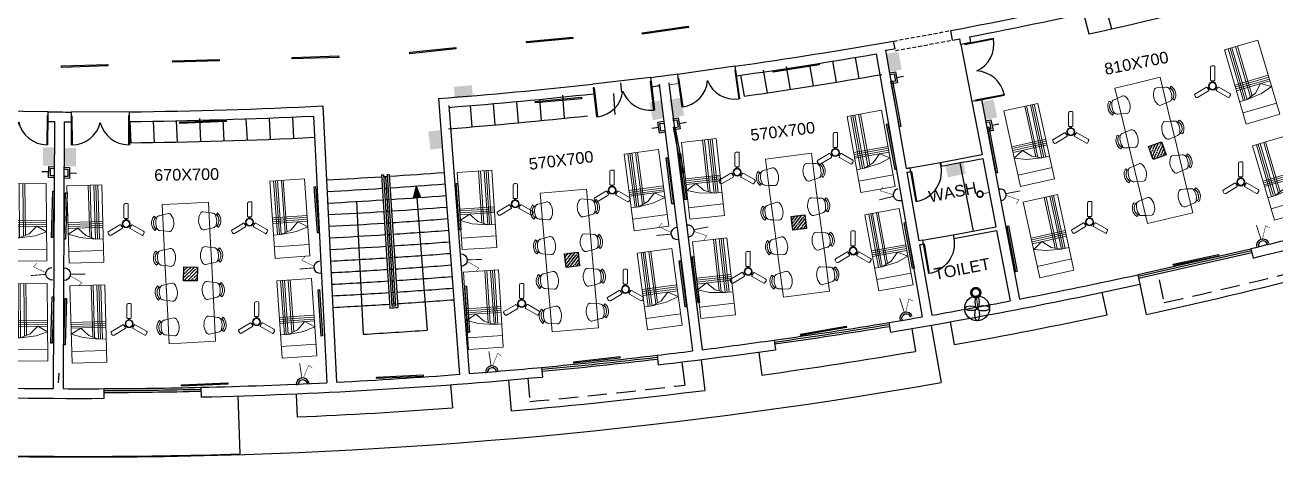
# Model space of a CAD drawing. Header units: inches. Extents: x -221585 to 401252, y -284294 to 332380.
# Drawn here: x 135218 to 138449, y 52642 to 53758 of the extents above; entities that cross this region are included whole.
import ezdxf
from ezdxf.enums import TextEntityAlignment as Align

# ---------------------------------------------------------------- set-up
doc = ezdxf.new("R2010")
doc.units = ezdxf.units.IN
doc.header["$MEASUREMENT"] = 0
doc.linetypes.add('HIDDEN', pattern=[0.375, 0.25, -0.125])
doc.linetypes.add('HIDDEN2', pattern=[0.1875, 0.125, -0.0625])
for name, color, linetype in [('A-TEXT', 3, 'Continuous'), ('A_dimension_100', 233, 'Continuous'), ('E-LIGHT', 7, 'Continuous'), ('Power', 7, 'Continuous'), ('UPS', 7, 'Continuous'), ('WALL', 4, 'Continuous')]:
    doc.layers.add(name, color=color, linetype=linetype)
for name, color, linetype, lineweight in [('ceilingfan', 1, 'Continuous', 15), ('FURN', 56, 'Continuous', 0), ('hatch', 252, 'Continuous', 5), ('PIE', 7, 'Continuous', 15)]:
    doc.layers.add(name, color=color, linetype=linetype, lineweight=lineweight)
doc.styles.get("Standard").update_dxf_attribs({"font": 'arial.ttf'})

# ---------------------------------------------------------------- blocks, each defined once
blk = doc.blocks.new('d2')
at = {"color": 1, "ltscale": 8}
for p, q in [((-334.226, -186.743, 9945.752), (-334.206, -186.739, 9945.752)), ((-334.082, -187.479, 9945.752), (-334.226, -186.743, 9945.752)), ((-334.062, -187.475, 9945.752), (-334.206, -186.739, 9945.752)), ((-332.772, -186.458, 9945.752), (-332.753, -186.454, 9945.752)), ((-332.628, -187.194, 9945.752), (-332.772, -186.458, 9945.752)), ((-332.609, -187.19, 9945.752), (-332.753, -186.454, 9945.752)), ((-332.753, -186.454, 9945.752), (-332.753, -186.454, 9945.732)), ((-332.753, -186.454, 9945.732), (-332.753, -186.454, 9945.732)), ((-334.063, -187.577, 9945.752), (-332.589, -187.288, 9945.752)), ((-332.628, -187.194, 9945.752), (-332.609, -187.19, 9945.752)), ((-334.082, -187.479, 9945.752), (-334.062, -187.475, 9945.752))]:
    blk.add_line(p, q, dxfattribs=at)
for centre, start, end in [((-334.062, -187.475, 9945.752), 24.1438, 101.092), ((-332.628, -187.194, 9945.752), 101.092, 178.0402)]:
    blk.add_arc(centre, 0.75, start, end, dxfattribs=at)
blk = doc.blocks.new('FREGTET')
at = {"layer": 'FURN', "color": 8}
for p, q in [((-154.994, 109.041, -2766.571), (-155.133, 108.458, -2766.571)), ((-154.118, 108.833, -2766.571), (-154.994, 109.041, -2766.571)), ((-154.732, 108.979, -2766.571), (-154.793, 108.838, -2766.571)), ((-154.698, 109.057, -2766.571), (-154.732, 108.979, -2766.571)), ((-154.698, 109.057, -2766.571), (-154.732, 108.979, -2766.571)), ((-154.66, 109.191, -2766.571), (-154.635, 109.149, -2766.571)), ((-154.66, 109.191, -2766.571), (-154.635, 109.149, -2766.571)), ((-154.617, 109.122, -2766.571), (-154.635, 109.149, -2766.571)), ((-154.617, 109.122, -2766.571), (-154.635, 109.149, -2766.571)), ((-154.369, 109.063, -2766.571), (-154.341, 109.079, -2766.571)), ((-154.369, 109.063, -2766.571), (-154.341, 109.079, -2766.571)), ((-154.3, 109.105, -2766.571), (-154.341, 109.079, -2766.571)), ((-154.3, 109.105, -2766.571), (-154.341, 109.079, -2766.571)), ((-154.331, 108.884, -2766.571), (-154.327, 108.968, -2766.571)), ((-154.331, 108.884, -2766.571), (-154.327, 108.968, -2766.571)), ((-153.784, 108.982, -2766.571), (-153.76, 108.941, -2766.571)), ((-153.784, 108.982, -2766.571), (-153.76, 108.941, -2766.571)), ((-153.742, 108.914, -2766.571), (-153.76, 108.941, -2766.571)), ((-153.742, 108.914, -2766.571), (-153.76, 108.941, -2766.571)), ((-153.425, 108.897, -2766.571), (-153.465, 108.871, -2766.571)), ((-153.425, 108.897, -2766.571), (-153.465, 108.871, -2766.571)), ((-154.34, 108.731, -2766.571), (-154.331, 108.884, -2766.571)), ((-153.243, 108.625, -2766.571), (-154.118, 108.833, -2766.571)), ((-153.856, 108.771, -2766.571), (-153.917, 108.63, -2766.571)), ((-153.822, 108.848, -2766.571), (-153.856, 108.771, -2766.571)), ((-153.822, 108.848, -2766.571), (-153.856, 108.771, -2766.571)), ((-153.493, 108.854, -2766.571), (-153.465, 108.871, -2766.571)), ((-153.493, 108.854, -2766.571), (-153.465, 108.871, -2766.571)), ((-153.464, 108.523, -2766.571), (-153.456, 108.676, -2766.571)), ((-153.456, 108.676, -2766.571), (-153.451, 108.76, -2766.571)), ((-153.456, 108.676, -2766.571), (-153.451, 108.76, -2766.571)), ((-152.367, 108.417, -2766.571), (-153.243, 108.625, -2766.571)), ((-152.946, 108.64, -2766.571), (-152.98, 108.563, -2766.571)), ((-152.946, 108.64, -2766.571), (-152.98, 108.563, -2766.571)), ((-152.908, 108.774, -2766.571), (-152.884, 108.732, -2766.571)), ((-152.908, 108.774, -2766.571), (-152.884, 108.732, -2766.571)), ((-152.866, 108.705, -2766.571), (-152.884, 108.732, -2766.571)), ((-152.866, 108.705, -2766.571), (-152.884, 108.732, -2766.571)), ((-152.618, 108.646, -2766.571), (-152.59, 108.663, -2766.571)), ((-152.618, 108.646, -2766.571), (-152.59, 108.663, -2766.571)), ((-152.549, 108.689, -2766.571), (-152.59, 108.663, -2766.571)), ((-152.549, 108.689, -2766.571), (-152.59, 108.663, -2766.571)), ((-155.271, 107.874, -2766.571), (-155.133, 108.458, -2766.571)), ((-152.98, 108.563, -2766.571), (-153.042, 108.422, -2766.571)), ((-152.589, 108.314, -2766.571), (-152.58, 108.468, -2766.571)), ((-152.58, 108.468, -2766.571), (-152.576, 108.552, -2766.571)), ((-152.58, 108.468, -2766.571), (-152.576, 108.552, -2766.571)), ((-151.491, 108.209, -2766.571), (-152.367, 108.417, -2766.571)), ((-152.105, 108.355, -2766.571), (-152.166, 108.214, -2766.571)), ((-152.071, 108.432, -2766.571), (-152.105, 108.355, -2766.571)), ((-152.071, 108.432, -2766.571), (-152.105, 108.354, -2766.571)), ((-152.033, 108.566, -2766.571), (-152.008, 108.524, -2766.571)), ((-152.033, 108.566, -2766.571), (-152.008, 108.524, -2766.571)), ((-151.991, 108.497, -2766.571), (-152.008, 108.524, -2766.571)), ((-151.991, 108.497, -2766.571), (-152.008, 108.524, -2766.571)), ((-151.742, 108.438, -2766.571), (-151.714, 108.454, -2766.571)), ((-151.742, 108.438, -2766.571), (-151.714, 108.454, -2766.571)), ((-151.674, 108.481, -2766.571), (-151.714, 108.454, -2766.571)), ((-151.674, 108.481, -2766.571), (-151.714, 108.454, -2766.571)), ((-151.713, 108.106, -2766.571), (-151.705, 108.259, -2766.571)), ((-151.705, 108.259, -2766.571), (-151.7, 108.344, -2766.571)), ((-151.705, 108.259, -2766.571), (-151.7, 108.344, -2766.571)), ((-155.009, 107.811, -2766.571), (-155.001, 107.965, -2766.571)), ((-151.63, 107.625, -2766.571), (-151.491, 108.209, -2766.571)), ((-154.396, 107.666, -2766.571), (-155.271, 107.874, -2766.571)), ((-155.04, 107.59, -2766.571), (-154.999, 107.617, -2766.571)), ((-155.04, 107.59, -2766.571), (-154.999, 107.617, -2766.571)), ((-155.014, 107.727, -2766.571), (-155.009, 107.812, -2766.571)), ((-155.014, 107.727, -2766.571), (-155.009, 107.811, -2766.571)), ((-154.971, 107.633, -2766.571), (-154.999, 107.617, -2766.571)), ((-154.971, 107.633, -2766.571), (-154.999, 107.617, -2766.571)), ((-154.609, 107.716, -2766.571), (-154.643, 107.639, -2766.571)), ((-154.609, 107.716, -2766.571), (-154.643, 107.639, -2766.571)), ((-154.547, 107.857, -2766.571), (-154.609, 107.716, -2766.571)), ((-153.52, 107.458, -2766.571), (-154.396, 107.666, -2766.571)), ((-154.138, 107.519, -2766.571), (-154.133, 107.603, -2766.571)), ((-154.138, 107.519, -2766.571), (-154.133, 107.603, -2766.571)), ((-154.133, 107.603, -2766.571), (-154.125, 107.756, -2766.571)), ((-153.672, 107.649, -2766.571), (-153.733, 107.508, -2766.571)), ((-151.63, 107.625, -2766.571), (-151.769, 107.041, -2766.571)), ((-154.723, 107.574, -2766.571), (-154.705, 107.547, -2766.571)), ((-154.723, 107.574, -2766.571), (-154.705, 107.547, -2766.571)), ((-154.681, 107.505, -2766.571), (-154.705, 107.547, -2766.571)), ((-154.681, 107.505, -2766.571), (-154.705, 107.547, -2766.571)), ((-154.164, 107.382, -2766.571), (-154.124, 107.408, -2766.571)), ((-154.164, 107.382, -2766.571), (-154.124, 107.408, -2766.571)), ((-154.096, 107.425, -2766.571), (-154.124, 107.408, -2766.571)), ((-154.096, 107.425, -2766.571), (-154.124, 107.408, -2766.571)), ((-153.847, 107.366, -2766.571), (-153.83, 107.338, -2766.571)), ((-153.847, 107.366, -2766.571), (-153.83, 107.338, -2766.571)), ((-153.805, 107.297, -2766.571), (-153.83, 107.338, -2766.571)), ((-153.805, 107.297, -2766.571), (-153.83, 107.338, -2766.571)), ((-153.733, 107.508, -2766.571), (-153.767, 107.431, -2766.571)), ((-153.733, 107.508, -2766.571), (-153.767, 107.431, -2766.571)), ((-152.645, 107.249, -2766.571), (-153.52, 107.458, -2766.571)), ((-153.262, 107.311, -2766.571), (-153.258, 107.395, -2766.571)), ((-153.262, 107.311, -2766.571), (-153.258, 107.395, -2766.571)), ((-153.258, 107.395, -2766.571), (-153.249, 107.548, -2766.571)), ((-152.858, 107.3, -2766.571), (-152.892, 107.223, -2766.571)), ((-152.858, 107.3, -2766.571), (-152.892, 107.223, -2766.571)), ((-152.796, 107.441, -2766.571), (-152.858, 107.3, -2766.571)), ((-152.382, 107.187, -2766.571), (-152.374, 107.34, -2766.571)), ((-153.289, 107.174, -2766.571), (-153.248, 107.2, -2766.571)), ((-153.289, 107.174, -2766.571), (-153.248, 107.2, -2766.571)), ((-153.22, 107.216, -2766.571), (-153.248, 107.2, -2766.571)), ((-153.22, 107.216, -2766.571), (-153.248, 107.2, -2766.571)), ((-152.972, 107.157, -2766.571), (-152.954, 107.13, -2766.571)), ((-152.972, 107.157, -2766.571), (-152.954, 107.13, -2766.571)), ((-152.93, 107.089, -2766.571), (-152.954, 107.13, -2766.571)), ((-152.93, 107.089, -2766.571), (-152.954, 107.13, -2766.571)), ((-151.769, 107.041, -2766.571), (-152.645, 107.249, -2766.571)), ((-152.413, 106.966, -2766.571), (-152.373, 106.992, -2766.571)), ((-152.413, 106.966, -2766.571), (-152.373, 106.992, -2766.571)), ((-152.387, 107.103, -2766.571), (-152.382, 107.187, -2766.571)), ((-152.387, 107.103, -2766.571), (-152.382, 107.187, -2766.571)), ((-152.345, 107.008, -2766.571), (-152.373, 106.992, -2766.571)), ((-152.345, 107.008, -2766.571), (-152.373, 106.992, -2766.571)), ((-151.982, 107.092, -2766.571), (-152.016, 107.014, -2766.571)), ((-151.982, 107.092, -2766.571), (-152.016, 107.014, -2766.571)), ((-151.921, 107.233, -2766.571), (-151.982, 107.092, -2766.571)), ((-152.096, 106.949, -2766.571), (-152.078, 106.922, -2766.571)), ((-152.096, 106.949, -2766.571), (-152.078, 106.922, -2766.571)), ((-152.054, 106.88, -2766.571), (-152.078, 106.922, -2766.571)), ((-152.054, 106.88, -2766.571), (-152.078, 106.922, -2766.571))]:
    blk.add_line(p, q, dxfattribs=at)
for centre, radius, start, end in [((-154.525, 108.959, -2766.571), 0.268, 33.0269, 120.2325), ((-154.525, 108.959, -2766.571), 0.268, 33.0269, 120.2325), ((-154.615, 109.037, -2766.571), 0.0847, 91.5148, 166.6297), ((-154.615, 109.037, -2766.571), 0.0847, 91.5148, 166.6297), ((-154.525, 108.959, -2766.571), 0.219, 33.0269, 120.2325), ((-154.525, 108.959, -2766.571), 0.219, 46.2775, 120.2325), ((-154.576, 108.746, -2766.571), 0.378, 56.8909, 96.3685), ((-154.576, 108.746, -2766.571), 0.378, 56.8909, 96.3685), ((-154.409, 108.988, -2766.571), 0.0847, 346.6297, 61.7447), ((-154.409, 108.988, -2766.571), 0.0847, 346.6297, 61.7447), ((-153.74, 108.829, -2766.571), 0.0847, 91.5148, 166.6297), ((-153.74, 108.829, -2766.571), 0.0847, 91.5148, 166.6297), ((-153.649, 108.751, -2766.571), 0.268, 33.0269, 120.2325), ((-153.649, 108.751, -2766.571), 0.268, 33.0269, 120.2325), ((-153.649, 108.751, -2766.571), 0.219, 33.0269, 120.2325), ((-153.649, 108.751, -2766.571), 0.219, 46.2775, 120.2325), ((-153.7, 108.538, -2766.571), 0.378, 56.8909, 96.3685), ((-153.7, 108.538, -2766.571), 0.378, 56.8909, 96.3685), ((-154.711, 108.819, -2766.571), 0.0847, 166.6297, 224.3988), ((-154.711, 108.819, -2766.571), 0.0847, 166.6297, 224.3988), ((-154.512, 109.013, -2766.571), 0.363, 224.3988, 288.8607), ((-154.512, 109.013, -2766.571), 0.363, 224.3988, 288.8607), ((-154.422, 108.75, -2766.571), 0.0847, 288.8607, 346.6297), ((-154.422, 108.75, -2766.571), 0.0847, 288.8607, 346.6297), ((-153.835, 108.611, -2766.571), 0.0847, 166.6297, 224.3988), ((-153.835, 108.611, -2766.571), 0.0847, 166.6297, 224.3988), ((-153.534, 108.78, -2766.571), 0.0847, 346.6297, 61.7447), ((-153.534, 108.78, -2766.571), 0.0847, 346.6297, 61.7447), ((-152.864, 108.621, -2766.571), 0.0847, 91.5148, 166.6297), ((-152.864, 108.621, -2766.571), 0.0847, 91.5148, 166.6297), ((-152.774, 108.543, -2766.571), 0.268, 33.0269, 120.2325), ((-152.774, 108.543, -2766.571), 0.268, 33.0269, 120.2325), ((-152.774, 108.543, -2766.571), 0.219, 33.0269, 120.2325), ((-152.774, 108.543, -2766.571), 0.219, 46.2775, 120.2325), ((-152.824, 108.33, -2766.571), 0.378, 56.8909, 96.3685), ((-152.824, 108.33, -2766.571), 0.378, 56.8909, 96.3685), ((-152.658, 108.572, -2766.571), 0.0847, 346.6297, 61.7447), ((-152.658, 108.572, -2766.571), 0.0847, 346.6297, 61.7447), ((-151.898, 108.335, -2766.571), 0.268, 33.0269, 120.2325), ((-151.898, 108.335, -2766.571), 0.268, 33.0269, 120.2325), ((-153.636, 108.805, -2766.571), 0.363, 224.3988, 288.8607), ((-153.636, 108.805, -2766.571), 0.363, 224.3988, 288.8607), ((-153.547, 108.542, -2766.571), 0.0847, 288.8607, 346.6297), ((-153.547, 108.542, -2766.571), 0.0847, 288.8607, 346.6297), ((-152.959, 108.403, -2766.571), 0.0847, 166.6297, 224.3988), ((-152.959, 108.403, -2766.571), 0.0847, 166.6297, 224.3988), ((-152.761, 108.597, -2766.571), 0.363, 224.3988, 288.8607), ((-152.761, 108.597, -2766.571), 0.363, 224.3988, 288.8607), ((-152.671, 108.334, -2766.571), 0.0847, 288.8607, 346.6297), ((-152.671, 108.334, -2766.571), 0.0847, 288.8607, 346.6297), ((-151.988, 108.413, -2766.571), 0.0847, 91.5148, 166.6297), ((-151.988, 108.413, -2766.571), 0.0847, 91.5148, 166.6297), ((-151.898, 108.335, -2766.571), 0.219, 33.0269, 120.2325), ((-151.898, 108.335, -2766.571), 0.219, 46.2775, 120.2325), ((-151.949, 108.122, -2766.571), 0.378, 56.8909, 96.3685), ((-151.949, 108.122, -2766.571), 0.378, 56.8909, 96.3685), ((-151.782, 108.364, -2766.571), 0.0847, 346.6297, 61.7447), ((-151.782, 108.364, -2766.571), 0.0847, 346.6297, 61.7447), ((-154.918, 107.945, -2766.571), 0.0847, 108.8607, 166.6297), ((-154.918, 107.945, -2766.571), 0.0847, 108.8607, 166.6297), ((-154.828, 107.682, -2766.571), 0.363, 44.3988, 108.8607), ((-154.828, 107.682, -2766.571), 0.363, 44.3988, 108.8607), ((-154.63, 107.876, -2766.571), 0.0847, 346.6297, 44.3988), ((-154.63, 107.876, -2766.571), 0.0847, 346.6297, 44.3988), ((-152.084, 108.194, -2766.571), 0.0847, 166.6297, 224.3988), ((-152.084, 108.194, -2766.571), 0.0847, 166.6297, 224.3988), ((-151.885, 108.389, -2766.571), 0.363, 224.3988, 288.8607), ((-151.885, 108.389, -2766.571), 0.363, 224.3988, 288.8607), ((-151.795, 108.126, -2766.571), 0.0847, 288.8607, 346.6297), ((-151.795, 108.126, -2766.571), 0.0847, 288.8607, 346.6297), ((-154.931, 107.707, -2766.571), 0.0847, 166.6297, 241.7447), ((-154.931, 107.707, -2766.571), 0.0847, 166.6297, 241.7447), ((-154.816, 107.736, -2766.571), 0.219, 213.0269, 300.2325), ((-154.816, 107.736, -2766.571), 0.219, 213.0269, 286.9819), ((-154.765, 107.949, -2766.571), 0.378, 236.8909, 276.3685), ((-154.765, 107.949, -2766.571), 0.378, 236.8909, 276.3685), ((-154.725, 107.658, -2766.571), 0.0847, 271.5148, 346.6297), ((-154.725, 107.658, -2766.571), 0.0847, 271.5148, 346.6297), ((-154.043, 107.737, -2766.571), 0.0847, 108.8607, 166.6297), ((-154.043, 107.737, -2766.571), 0.0847, 108.8607, 166.6297), ((-153.953, 107.474, -2766.571), 0.363, 44.3988, 108.8607), ((-153.953, 107.474, -2766.571), 0.363, 44.3988, 108.8607), ((-153.754, 107.668, -2766.571), 0.0847, 346.6297, 44.3988), ((-153.754, 107.668, -2766.571), 0.0847, 346.6297, 44.3988), ((-153.167, 107.529, -2766.571), 0.0847, 108.8607, 166.6297), ((-153.167, 107.529, -2766.571), 0.0847, 108.8607, 166.6297), ((-153.077, 107.266, -2766.571), 0.363, 44.3988, 108.8607), ((-153.077, 107.266, -2766.571), 0.363, 44.3988, 108.8607), ((-154.816, 107.736, -2766.571), 0.268, 213.0269, 300.2325), ((-154.816, 107.736, -2766.571), 0.268, 213.0269, 300.2325), ((-153.94, 107.528, -2766.571), 0.268, 213.0269, 300.2325), ((-153.94, 107.528, -2766.571), 0.268, 213.0269, 300.2325), ((-154.056, 107.499, -2766.571), 0.0847, 166.6297, 241.7447), ((-154.056, 107.499, -2766.571), 0.0847, 166.6297, 241.7447), ((-153.94, 107.528, -2766.571), 0.219, 213.0269, 300.2325), ((-153.94, 107.528, -2766.571), 0.219, 213.0269, 286.9819), ((-153.889, 107.741, -2766.571), 0.378, 236.8909, 276.3685), ((-153.889, 107.741, -2766.571), 0.378, 236.8909, 276.3685), ((-153.85, 107.45, -2766.571), 0.0847, 271.5148, 346.6297), ((-153.85, 107.45, -2766.571), 0.0847, 271.5148, 346.6297), ((-153.18, 107.291, -2766.571), 0.0847, 166.6297, 241.7447), ((-153.18, 107.291, -2766.571), 0.0847, 166.6297, 241.7447), ((-152.879, 107.46, -2766.571), 0.0847, 346.6297, 44.3988), ((-152.879, 107.46, -2766.571), 0.0847, 346.6297, 44.3988), ((-152.291, 107.321, -2766.571), 0.0847, 108.8607, 166.6297), ((-152.291, 107.321, -2766.571), 0.0847, 108.8607, 166.6297), ((-152.202, 107.058, -2766.571), 0.363, 44.3988, 108.8607), ((-152.202, 107.058, -2766.571), 0.363, 44.3988, 108.8607), ((-152.003, 107.252, -2766.571), 0.0847, 346.6297, 44.3988), ((-152.003, 107.252, -2766.571), 0.0847, 346.6297, 44.3988), ((-153.064, 107.32, -2766.571), 0.268, 213.0269, 300.2325), ((-153.064, 107.32, -2766.571), 0.268, 213.0269, 300.2325), ((-153.064, 107.32, -2766.571), 0.219, 213.0269, 300.2325), ((-153.064, 107.32, -2766.571), 0.219, 213.0269, 286.9819), ((-153.014, 107.533, -2766.571), 0.378, 236.8909, 276.3685), ((-153.014, 107.533, -2766.571), 0.378, 236.8909, 276.3685), ((-152.974, 107.242, -2766.571), 0.0847, 271.5148, 346.6297), ((-152.974, 107.242, -2766.571), 0.0847, 271.5148, 346.6297), ((-152.189, 107.112, -2766.571), 0.268, 213.0269, 300.2325), ((-152.189, 107.112, -2766.571), 0.268, 213.0269, 300.2325), ((-152.304, 107.083, -2766.571), 0.0847, 166.6297, 241.7447), ((-152.304, 107.083, -2766.571), 0.0847, 166.6297, 241.7447), ((-152.189, 107.112, -2766.571), 0.219, 213.0269, 300.2325), ((-152.189, 107.112, -2766.571), 0.219, 213.0269, 286.9819), ((-152.138, 107.325, -2766.571), 0.378, 236.8909, 276.3685), ((-152.138, 107.325, -2766.571), 0.378, 236.8909, 276.3685), ((-152.098, 107.034, -2766.571), 0.0847, 271.5148, 346.6297), ((-152.098, 107.034, -2766.571), 0.0847, 271.5148, 346.6297)]:
    blk.add_arc(centre, radius, start, end, dxfattribs=at)
blk = doc.blocks.new('A$C25933C84')
at = {"color": 8, "linetype": 'Continuous'}
for p, q in [((0, 0.9), (2, 0.9)), ((0, 0), (0, 0.9)), ((0.3, 0.9), (0.3, 0)), ((0.6, 0.7), (0.6, 0.9)), ((0.65, 0.3), (0.6, 0.7)), ((0.7, 0.45), (0.6, 0.7)), ((2, 0.9), (2, 0)), ((0.9, 0.25), (0.7, 0.45)), ((0.75, 0), (0.65, 0.3)), ((0.75, 0), (0.9, 0.25)), ((2, 0), (0, 0))]:
    blk.add_line(p, q, dxfattribs=at)
at = {"color": 8}
for p, q in [((0.6, 0.8), (2, 0.8)), ((0.6, 0.75), (2, 0.75)), ((0.6, 0.7), (2, 0.7)), ((0.9, 0), (0.9, 0.9)), ((0.95, 0), (0.95, 0.9)), ((1, 0), (1, 0.9)), ((1.05, 0), (1.05, 0.9)), ((0.64, 0.6), (2, 0.6)), ((0.66, 0.55), (2, 0.55))]:
    blk.add_line(p, q, dxfattribs=at)
blk = doc.blocks.new('xfggsdr')
at = {"color": 8, "extrusion": (3.15e-14, 5.7e-15, -1), "xscale": 99.99999999999996, "yscale": 99.99999999999996, "zscale": -100, "rotation": 275.7220156941657}
blk.add_blockref('FREGTET', (-154932.6, -31689.1, -276657.1), dxfattribs=at)
at = {"layer": 'FURN', "color": 8, "extrusion": (-1.83e-14, -1.1e-15, -1), "xscale": -99.99999999999996, "yscale": 99.99999999999996, "zscale": -99.99999999999996, "rotation": 261.1379053757277}
for p in [(-146010.8, -15268.6, 0), (-146050.6, -15524, 0)]:
    blk.add_blockref('A$C25933C84', p, dxfattribs=at)
at = {"layer": 'FURN', "color": 8, "extrusion": (1.79e-14, 3.8e-15, -1), "xscale": 99.99999999999994, "yscale": 99.99999999999994, "zscale": -100, "rotation": 83.41111061605987}
for p in [(-145396, -15364.4, 0), (-145425.7, -15621.1, 0)]:
    blk.add_blockref('A$C25933C84', p, dxfattribs=at)
blk = doc.blocks.new('FEGREGRE')
at = {"color": 20, "ltscale": 10}
for p, q in [((356717.1, 113921.6, 0.4), (356700.3, 113999.7, 0.4)), ((356615.1, 113920.1, 0.4), (356602.6, 113978.8, 0.4)), ((356209.8, 113902.5, 0.4), (356220.3, 113843.4, 0.4)), ((356110.4, 113885.1, 0.4), (356120.5, 113826, 0.4)), ((355566.4, 113803.8, 0.4), (355576.3, 113725.3, 0.4)), ((355715.3, 113822.9, 0.4), (355723.3, 113764.9, 0.4)), ((354919.5, 113739.9, 0.4), (354923.9, 113680.1, 0.4)), ((355069, 113751.9, 0.4), (355075.9, 113672.2, 0.4)), ((354370.2, 113710.8, 0.8), (354374.9, 113560.9, 0.8)), ((354520.2, 113714.9, 0.4), (354522.7, 113656.5, 0.4))]:
    blk.add_line(p, q, dxfattribs=at)
for centre, radius, start, end in [((353970.4, 126473.1, 0.4), 12848.5, 282.34342, 284.575), ((353970.4, 126473.1, 0.4), 12828.5, 280.10083, 281.89721), ((353970.3, 126473.1, 0.4), 12828.5, 277.85338, 279.64858), ((353970.3, 126473.1, 0.4), 12848.5, 274.9361, 277.18032), ((353970.3, 126473.1, 0.4), 12828.5, 272.46779, 274.263), ((353970.4, 126424.6, 0.8), 12870, 268.1974, 271.80135)]:
    blk.add_arc(centre, radius, start, end, dxfattribs=at)
blk = doc.blocks.new('TRTH')
at = {"color": 1, "ltscale": 8}
for p, q in [((-589.839, -68.759), (-589.839, -67.98)), ((-589.819, -68.759), (-589.819, -67.979)), ((-589.839, -68.759), (-589.819, -68.759)), ((-589.839, -68.859), (-589.039, -68.859))]:
    blk.add_line(p, q, dxfattribs=at)
blk.add_arc((-589.819, -68.759), 0.78, 0, 91.4693, dxfattribs=at)
blk = doc.blocks.new('FEFRGR')
at = {"color": 1, "ltscale": 8}
for p, q in [((138643.8, 119828, 0.4), (138722.6, 119842, 0.4)), ((138645.5, 119818.1, 0.4), (138647.5, 119818.4, 0.4)), ((138645.5, 119818.1, 0.4), (138659, 119741.3, 0.4)), ((138647.5, 119818.4, 0.4), (138660.9, 119741.6, 0.4))]:
    blk.add_line(p, q, dxfattribs=at)
blk.add_arc((138647.5, 119818.4, 0.4), 78, 278.4355, 17.5068, dxfattribs=at)
blk = doc.blocks.new('Fan')
at = {"color": 6}
for p, q in [((-5.8, 15.7), (-5.8, 48.4)), ((5.2, 50.1), (5.2, 15.7)), ((3.5, 14), (-4.1, 14)), ((-1.9, 14), (-1.9, 10.8)), ((1.5, 14), (1.5, 10.8)), ((-45.2, -19.5), (-15.9, -1.9)), ((-10.2, -11.4), (-38.2, -28.2)), ((-13.6, -2.5), (-9.7, -9)), ((-12.6, -4.2), (-9.9, -2.6)), ((-10.8, -7.1), (-8.1, -5.5)), ((10.3, -7.3), (7.6, -5.8)), ((12, -4.4), (9.3, -2.8)), ((9.4, -9.1), (13.2, -2.4)), ((39.7, -28.3), (10, -11.4)), ((15.5, -1.8), (43.8, -18))]:
    blk.add_line(p, q, dxfattribs=at)
for centre, radius in [((-0.2, 0.8), 10.2), ((-0.2, 0.9), 8.5)]:
    blk.add_circle(centre, radius, dxfattribs=at)
for centre, radius, start, end in [((-2.4, 48.4), 3.4, 92.735, 180), ((-0.2, 0.9), 51, 85.7207, 92.735), ((3.5, 50.1), 1.7, 0, 85.7207), ((-4.1, 15.7), 1.7, 180, 270), ((3.5, 15.7), 1.7, 270, 0), ((-44.4, -21), 1.7, 120.9808, 206.3239), ((-0.2, 0.9), 51, 206.3239, 213.3255), ((-40, -25.3), 3.4, 213.3255, 300.9808), ((-15, -3.4), 1.7, 30.9808, 120.9808), ((-11.1, -9.9), 1.7, 300.9808, 30.9808), ((10.8, -9.9), 1.7, 150.2708, 240.2708), ((14.6, -3.3), 1.7, 60.2708, 150.2708), ((40.6, -26.9), 1.7, 240.2708, 325.7165), ((-0.2, 0.9), 51, 325.7165, 332.7215), ((42.1, -20.9), 3.4, 332.7215, 60.2708)]:
    blk.add_arc(centre, radius, start, end, dxfattribs=at)
blk = doc.blocks.new('light')
at = {"color": 5}
for p, q in [((112625.2, 38871.2), (112742.5, 38895.9)), ((112625.9, 38867.6), (112625.2, 38871.2)), ((112743.3, 38892.3), (112625.9, 38867.6)), ((112742.5, 38895.9), (112743.3, 38892.3))]:
    blk.add_line(p, q, dxfattribs=at)
blk = doc.blocks.new('w.l')
at = {"layer": 'PIE', "color": 6}
blk.add_line((109349.8, 39723.6), (109371.7, 39720.1), dxfattribs=at)
at = {"layer": 'PIE', "color": 6, "const_width": 6.59}
blk.add_lwpolyline([(109337.4, 39737.9, 1), (109333.8, 39715, 1)], format="xyb", close=True, dxfattribs=at)
blk = doc.blocks.new('mir')
at = {"layer": 'PIE', "color": 6}
for p, q in [((364986.7, -21985.7), (364972.1, -21985.7)), ((364979.4, -22003.7), (364979.4, -21985.7))]:
    blk.add_line(p, q, dxfattribs=at)
at = {"layer": 'PIE', "color": 6, "const_width": 5.37}
blk.add_lwpolyline([(364969.5, -22015.5, 1), (364988.4, -22015.5, 1)], format="xyb", close=True, dxfattribs=at)
blk = doc.blocks.new('ups 6A')
at = {"layer": 'E-LIGHT', "color": 4}
for points, const_width in [([(5905667, -1658491), (5905670, -1658287)], 11.7), ([(5905692, -1658286), (5905785, -1658448), (5905831, -1658401)], 6.64)]:
    blk.add_lwpolyline(points, dxfattribs=dict(at, const_width=const_width))
blk.add_arc((5905672, -1658200), 87.4, 179.0102, 359.0102, dxfattribs=at)
blk = doc.blocks.new('16A')
at = {"layer": 'E-LIGHT', "color": 1}
for points, const_width in [([(5916857, -1642748), (5916861, -1642952)], 11.7), ([(5916882, -1642953), (5916975, -1642791), (5917021, -1642838)], 6.64)]:
    blk.add_lwpolyline(points, dxfattribs=dict(at, const_width=const_width))
for centre, radius, start, end in [((5916862, -1643039), 87.4, 0.9898, 180.9898), ((5916863, -1643043), 64.6, 4.2725, 175.7579)]:
    blk.add_arc(centre, radius, start, end, dxfattribs=at)

msp = doc.modelspace()

# ---------------------------------------------------------------- hatches: boundary and pattern name
at = {"ltscale": 10}
h = msp.add_hatch(dxfattribs=at)
h.set_pattern_fill('ANSI35', color=1, scale=50, angle=19.5157)
h.set_pattern_definition([(64.515664, (52696.443, -170009.38), (-11.28378684, 5.37830406), []), (64.515664, (52704.774, -170006.428), (-11.28378684, 5.37830406), [15.625, -3.125, 0, -3.125])])
h.paths.add_polyline_path([(138165.2, 53422.7), (138153.4, 53456.2), (138119.9, 53444.3), (138131.8, 53410.9)])
at = {"ltscale": 8}
h = msp.add_hatch(color=2, dxfattribs=at)
h.dxf.hatch_style = 1
h.paths.add_polyline_path([(136228.1, 53342.2), (136239.7, 53312.9, -0.000385), (136220.8, 53311.6)])
at = {"ltscale": 10}
h = msp.add_hatch(dxfattribs=at)
h.set_pattern_fill('ANSI35', color=1, scale=50, angle=6.5497)
h.set_pattern_definition([(51.549727, (3814.886, -145326.069), (-9.7893518, 7.7729397), []), (51.549727, (3823.667, -145325.06), (-9.7893518, 7.7729397), [15.625, -3.125, 0, -3.125])])
h.paths.add_polyline_path([(137236.4, 53232.5), (137232.3, 53267.8), (137197.1, 53263.8), (137201.1, 53228.5)])
h = msp.add_hatch(dxfattribs=at)
h.set_pattern_fill('ANSI35', color=1, scale=50, angle=6.5497)
h.set_pattern_definition([(51.549727, (3229.138, -145422.522), (-9.7893518, 7.7729397), []), (51.549727, (3237.919, -145421.514), (-9.7893518, 7.7729397), [15.625, -3.125, 0, -3.125])])
h.paths.add_polyline_path([(136650.6, 53136.1), (136646.6, 53171.4), (136611.3, 53167.3), (136615.4, 53132)])
h = msp.add_hatch(dxfattribs=at)
h.set_pattern_fill('ANSI35', color=1, scale=50, angle=-0.672)
h.set_pattern_definition([(44.3280176, (-21660.765, -127114.012), (-8.7345647, 8.94188905), []), (44.3280176, (-21651.927, -127114.115), (-8.7345647, 8.94188905), [15.625, -3.125, 0, -3.125])])
h.paths.add_polyline_path([(135662.9, 53097.2), (135663.4, 53132.7), (135627.9, 53133.1), (135627.4, 53097.6)])

# ---------------------------------------------------------------- linework, layer by layer
at = {"color": 253, "ltscale": 8}
for p, q in [((138009.2, 53806.5, 0.4), (138024.5, 53748.4, 0.4)), ((137951.9, 53788.6, 0.4), (137965.9, 53735.4, 0.4))]:
    msp.add_line(p, q, dxfattribs=at)
at = {"color": 5}
for p, q in [((136812.4, 53738.2, 0), (136931, 53755.2, 0)), ((136812.9, 53734.6, 0), (136812.4, 53738.2, 0)), ((136931.6, 53751.6, 0), (136812.9, 53734.6, 0)), ((136931, 53755.2, 0), (136931.6, 53751.6, 0)), ((136513, 53715.9, 0), (136632.4, 53726.9, 0)), ((136513.3, 53712.2, 0), (136513, 53715.9, 0)), ((136632.7, 53723.2, 0), (136513.3, 53712.2, 0)), ((136632.4, 53726.9, 0), (136632.7, 53723.2, 0)), ((136632.4, 53726.9, 0), (136632.7, 53723.2, 0)), ((135908.2, 53674.6, 0), (136028.1, 53678.4, 0)), ((135908.4, 53671, 0), (135908.2, 53674.6, 0)), ((136028.2, 53674.7, 0), (135908.4, 53671, 0)), ((136028.1, 53678.4, 0), (136028.2, 53674.7, 0)), ((136211.6, 53687.9, 0), (136330.9, 53700.3, 0)), ((136212, 53684.3, 0), (136211.6, 53687.9, 0)), ((136331.2, 53696.7, 0), (136212, 53684.3, 0)), ((136330.9, 53700.3, 0), (136331.2, 53696.7, 0)), ((135312, 53652.6, 0), (135431.8, 53656.3, 0)), ((135312.1, 53648.9, 0), (135312, 53652.6, 0)), ((135432, 53652.6, 0), (135312.1, 53648.9, 0)), ((135431.8, 53656.3, 0), (135432, 53652.6, 0)), ((135599.2, 53665.6, 0), (135719.1, 53669.4, 0)), ((135599.4, 53662, 0), (135599.2, 53665.6, 0)), ((135719.2, 53665.7, 0), (135599.4, 53662, 0)), ((135719.1, 53669.4, 0), (135719.2, 53665.7, 0)), ((137150.1, 53639.8, 0), (137268.5, 53659.1, 0)), ((137150.7, 53636.2, 0), (137150.1, 53639.8, 0)), ((137269.1, 53655.5, 0), (137150.7, 53636.2, 0)), ((137268.5, 53659.1, 0), (137269.1, 53655.5, 0)), ((136536, 53561, 0), (136655.4, 53571.6, 0)), ((136536.3, 53557.4, 0), (136536, 53561, 0)), ((136655.7, 53568, 0), (136536.3, 53557.4, 0)), ((136655.4, 53571.6, 0), (136655.7, 53568, 0)), ((135617.6, 53507.4, 0), (135737.4, 53512.8, 0)), ((135737.5, 53509.1, 0), (135617.8, 53503.7, 0)), ((135737.4, 53512.8, 0), (135737.5, 53509.1, 0)), ((135617.8, 53503.7, 0), (135617.6, 53507.4, 0)), ((138183.5, 53140.3, 0.4), (138300.9, 53165, 0.4)), ((138301.6, 53161.4, 0.4), (138184.3, 53136.7, 0.4)), ((138300.9, 53165, 0.4), (138301.6, 53161.4, 0.4)), ((138184.3, 53136.7, 0.4), (138183.5, 53140.3, 0.4)), ((137221.2, 52959.8, 0), (137339.3, 52980.4, 0)), ((137221.8, 52956.1, 0), (137221.2, 52959.8, 0)), ((137339.9, 52976.8, 0), (137221.8, 52956.1, 0)), ((137339.3, 52980.4, 0), (137339.9, 52976.8, 0)), ((136634.9, 52888.2, 0), (136754, 52901.4, 0)), ((136754.4, 52897.7, 0), (136635.3, 52884.5, 0)), ((136754, 52901.4, 0), (136754.4, 52897.7, 0)), ((136635.3, 52884.5, 0), (136634.9, 52888.2, 0)), ((135622, 52828.6, 0), (135741.8, 52833.9, 0)), ((135741.9, 52830.3, 0), (135622.1, 52824.9, 0)), ((135741.8, 52833.9, 0), (135741.9, 52830.3, 0)), ((136126.2, 52848.7, 0), (136246, 52854, 0)), ((136126.4, 52845, 0), (136126.2, 52848.7, 0)), ((136246.1, 52850.4, 0), (136126.4, 52845, 0)), ((136246, 52854, 0), (136246.1, 52850.4, 0)), ((135622.1, 52824.9, 0), (135622, 52828.6, 0))]:
    msp.add_line(p, q, dxfattribs=at)
at = {"color": 2, "linetype": 'HIDDEN2', "ltscale": 80}
for p, q in [((137461.6, 53717, 0), (137609.1, 53744, 0)), ((137466.1, 53692.2, 0), (137613.6, 53719.4, 0))]:
    msp.add_line(p, q, dxfattribs=at)
at = {"color": 4, "ltscale": 10}
for p, q in [((137613.7, 53719.4, 0), (137609.1, 53744, 0)), ((137465.2, 53697.1, 0), (137461.6, 53717, 0)), ((137635.5, 53708.3, 0.4), (137632.8, 53723.1, 0.4)), ((137660, 53713, 0.4), (137635.5, 53708.3, 0.4)), ((137657.2, 53727.9, 0.4), (137660, 53713, 0.4)), ((137416.8, 53683.8, 0), (137535.5, 53004.1, 0.4)), ((137440.6, 53693, 0.4), (137493.9, 53387.6, 0.4)), ((137441.4, 53688.1, 0), (137493.9, 53387.6, 0.4)), ((137051.7, 53651.8, 0), (137055.1, 53627.1, 0)), ((136755.8, 53608.9, 0), (136758.5, 53584, 0)), ((136833.5, 53623, 0), (136836, 53603.2, 0)), ((136855.9, 53605.6, 0), (136942.3, 52916, 0)), ((136880.7, 53608.7, 0), (136967.1, 52919.1, 0)), ((136903, 53631.9, 0), (136906.1, 53607.1, 0)), ((136286, 53568.5, 0), (136340.6, 52855.6, 0)), ((136312.5, 53550.5, 0), (136365.5, 52857.5, 0)), ((137688.2, 53565.5, 0.4), (137663.7, 53560.8, 0.4)), ((137663.7, 53560.8, 0.4), (137690, 53423.5, 0.4)), ((137688.2, 53565.5, 0.4), (137786.8, 53050.1, 0.4)), ((135277.1, 53533.8, 0), (135277, 53508.8, 0)), ((135294.5, 53508.7, 0), (135290.4, 52818.7, 0)), ((135319.5, 53508.6, 0), (135316.6, 52818.6, 0)), ((135337.1, 53533.5, 0), (135337, 53508.5, 0)), ((135487.1, 53534, 0), (135487.4, 53509, 0)), ((137691.9, 53413.7, 0.4), (137725.7, 53236.9, 0.4)), ((137503.7, 53389.3, 0), (137505.4, 53379.5, 0)), ((137582.4, 53403.4, 0), (137584.2, 53393.6, 0)), ((137495.6, 53377.8, 0.4), (137526.5, 53200.5, 0.4)), ((137500.7, 53348.2, 0.4), (137526.5, 53200.5, 0.4)), ((137727.5, 53227.1, 0.4), (137762.3, 53045.3, 0)), ((137536.4, 53202.5, 0.4), (137526.5, 53200.8, 0)), ((137528.3, 53190.6, 0.4), (137560.1, 53008.4, 0)), ((137536.3, 53202.5, 0), (137538.1, 53192.3, 0)), ((137615.5, 53216.3, 0.4), (137617.3, 53206.5, 0.4)), ((137530, 53180.8, 0.4), (137531.7, 53170.9, 0.4)), ((138384.3, 53180.5, 0.8), (138390.2, 53156.2, 0)), ((138092.1, 53112.9, 0), (138097.6, 53088.6, 0)), ((137449.2, 52989.5, 0), (137453.3, 52964.8, 0)), ((136850.5, 52905, 0), (136853.4, 52880.1, 0)), ((136552.2, 52873.6, 0), (136554.6, 52848.7, 0)), ((136914.6, 52887.4, 0), (136921.9, 52827.9, 0)), ((135305.4, 52858.4, 0), (135304, 52833.5, 0)), ((135422.4, 52793.6, 0), (135422.3, 52818.6, 0)), ((135672.2, 52822.1, 0), (135673.1, 52795.9, 0))]:
    msp.add_line(p, q, dxfattribs=at)
at = {"color": 8, "ltscale": 10}
for p, q in [((137362.6, 53674.6, 0.4), (137372, 53620.4, 0.4)), ((137124.6, 53642.1, 0.4), (137134.9, 53583, 0.4)), ((137183.9, 53651, 0.4), (137194.3, 53591.9, 0.4)), ((137244.1, 53655.3, 0.4), (137253.6, 53601.1, 0.4)), ((137303.4, 53664.8, 0.4), (137312.8, 53610.6, 0.4)), ((137066, 53628.6, 0.4), (137075.5, 53574.4, 0.4)), ((136606.3, 53577.2, 0), (136610.9, 53517.4, 0)), ((136737.6, 53581.7, 0), (136741.8, 53526.9, 0)), ((136367.7, 53550, 0), (136371.9, 53495.1, 0)), ((136427.5, 53555.1, 0), (136431.7, 53500.2, 0)), ((136487.2, 53560.5, 0), (136491.4, 53505.7, 0)), ((136547, 53566.2, 0), (136551.2, 53511.4, 0)), ((135488.6, 53509.1, 0), (135491.3, 53454.1, 0)), ((135548.6, 53509.8, 0), (135551.4, 53454.8, 0)), ((135608.6, 53510.9, 0), (135611.4, 53455.9, 0)), ((135668.4, 53517.2, 0), (135671.4, 53457.2, 0)), ((135728.6, 53513.8, 0), (135731.4, 53458.9, 0)), ((135788.6, 53515.8, 0), (135791.4, 53460.8, 0)), ((135848.6, 53518, 0), (135851.3, 53463.1, 0)), ((135908.5, 53520.6, 0), (135911.3, 53465.6, 0))]:
    msp.add_line(p, q, dxfattribs=at)
at = {"color": 4, "ltscale": 8}
for p, q in [((135987.2, 53549.4, 0), (136022.8, 52835.3, 0)), ((135963.5, 53523.2, 0), (135997.8, 52834, 0))]:
    msp.add_line(p, q, dxfattribs=at)
at = {"color": 252}
msp.add_line((137632.9, 53402.5, 0.4), (137666.7, 53225.6, 0.4), dxfattribs=at)
at = {"color": 2, "ltscale": 10}
for p, q in [((136138.6, 53371.3, 0), (136160.6, 53027, 0)), ((136143.6, 53371.6, 0), (136165.3, 53032.3, 0)), ((136148.9, 53366.9, 0), (136170, 53037.6, 0)), ((136153.5, 53372.2, 0), (136175.3, 53032.9, 0)), ((136158.5, 53372.5, 0), (136180.6, 53028.2, 0))]:
    msp.add_line(p, q, dxfattribs=at)
at = {"color": 2, "ltscale": 8}
for p, q in [((136228.1, 53342.2, 0), (136220.8, 53311.6, 0)), ((136228.1, 53342.2, 0), (136239.7, 53312.9, 0)), ((136074.6, 53302.3, 0), (136091.7, 52959.2, 0)), ((136230.4, 53312.3, 0), (136256.6, 52969.8, 0))]:
    msp.add_line(p, q, dxfattribs=at)
at = {"color": 1, "ltscale": 8}
for p, q in [((138384.6, 53179.4, 0), (138092.1, 53112.9, 0)), ((138385.8, 53174.5, 0), (138093.2, 53108.1, 0)), ((138385.8, 53174.5, 0), (138093.2, 53108.1, 0)), ((138386.9, 53169.6, 0), (138094.3, 53103.2, 0)), ((137152.8, 52944, 0), (137156.3, 52919.3, 0))]:
    msp.add_line(p, q, dxfattribs=at)
at = {"color": 20, "linetype": 'HIDDEN', "ltscale": 200}
for p, q in [((138147.3, 53099.5, 0), (138160.3, 53041, 0)), ((136516.8, 52845.2, 0), (136522.1, 52785.5, 0))]:
    msp.add_line(p, q, dxfattribs=at)
at = {"color": 1, "ltscale": 10}
msp.add_line((137558.4, 52981.2, 0), (137584.1, 52834.1, 0), dxfattribs=at)
at = {"color": 1, "ltscale": 10, "elevation": 0.4}
for points in [[(138119.9, 53444.3), (138153.4, 53456.2), (138165.2, 53422.7), (138131.8, 53410.9)], [(137197.1, 53263.8), (137232.3, 53267.8), (137236.4, 53232.5), (137201.1, 53228.5)], [(136611.3, 53167.3), (136646.6, 53171.4), (136650.6, 53136.1), (136615.4, 53132)], [(135627.9, 53133.1), (135663.4, 53132.7), (135662.9, 53097.2), (135627.4, 53097.6)]]:
    msp.add_lwpolyline(points, close=True, dxfattribs=at)
at = {"color": 5}
msp.add_circle((137677.3, 53026.4, 0), 32.2, dxfattribs=at)
at = {"color": 4, "ltscale": 10}
for centre, radius, start, end in [((135315.5, 65816.6, -29), 12288.5, 280.75734, 284.57426), ((135368.3, 65562, 29.1), 12053.5, 280.94689, 284.6362), ((135368.3, 65562, 0), 12028.5, 278.04486, 280.02208), ((135368.3, 65562, 0), 12053.5, 280.736, 280.82793), ((135362.2, 65603, 0), 12095, 278.04628, 279.78044), ((135368.3, 65562, 0), 12048.5, 279.90377, 280.02268), ((135368.3, 65562, 0), 12028.5, 274.37583, 276.28237), ((136178.4, 59028.8, 0), 5445.4, 276.9105, 277.6471), ((135368.3, 65562, 0), 12053.5, 274.49467, 276.28237), ((136892.7, 53238.3, 0), 364.2, 95.7103, 98.8473), ((135368.3, 65562, 0), 12028.5, 270.5662, 272.94935), ((135378.2, 65563.2, 0), 12108.5, 277.99723, 277.9981), ((135368.3, 65562, 0), 12053.5, 269.56593, 269.64911), ((135368.3, 65562, 0), 12028.5, 269.56573, 269.85167), ((135368.3, 65562, 0), 12053.5, 269.76829, 269.85147), ((135368.3, 65562, 0), 12053.5, 270.56632, 272.83031), ((135368.3, 65562, 0), 12358.5, 280.32091, 280.8281), ((135368.3, 65562, 0), 12368.5, 280.32091, 280.82809), ((135368.3, 65562, 0), 12358.5, 279.90377, 279.95002), ((135368.3, 65562, 0), 12368.5, 279.90377, 279.94998), ((135368.3, 65562, 0), 12548.5, 280.31637, 280.82801), ((135368.3, 65562, 0), 12558.5, 280.31638, 280.82801), ((135368.3, 65562, 0.8), 12743.5, 283.69011, 284.64213), ((135368.3, 65562, 0), 12558.5, 279.90377, 279.94977), ((135368.3, 65562, 0), 12768.5, 283.69011, 284.75507), ((135368.3, 65562, 0), 12768.5, 279.39819, 282.34248), ((135368.3, 65562, 0.9), 12743.5, 280.94033, 282.34177), ((135368.3, 65562, 0), 12743.5, 279.90377, 280.82793), ((135368.3, 65562, 0), 12743.5, 279.39819, 279.79137), ((135368.3, 65562, 0), 12743.5, 277.20723, 278.04988), ((135368.3, 65562, 0), 12743.5, 276.67916, 277.09486), ((135368.3, 65562, 0), 12743.5, 274.48823, 275.33085), ((135368.3, 65562, 0), 12743.5, 271.3665, 272.8316), ((135368.3, 65562, 0), 12768.5, 271.3665, 275.33085), ((135368.3, 65562, 0), 12743.5, 272.94397, 274.37583), ((135368.3, 65562, 0), 12768.5, 267.88941, 270.24285), ((135368.3, 65562, 0), 12743.5, 267.88941, 269.64975), ((135368.3, 65562, 0), 12743.5, 269.76765, 270.24285)]:
    msp.add_arc(centre, radius, start, end, dxfattribs=at)
at = {"color": 253, "ltscale": 10}
msp.add_arc((135368.3, 65562, 0), 12108.5, 282.38787, 284.63617, dxfattribs=at)
at = {"color": 8, "ltscale": 10}
for start, end in [(278.10537, 279.80866), (274.47094, 276.17423), (270.56485, 272.83042)]:
    msp.add_arc((135368.3, 65562, 0), 12108.5, start, end, dxfattribs=at)
at = {"color": 2, "ltscale": 8}
for radius, start, end in [(12220, 272.94788, 273.61557), (12215, 273.61555, 273.639), (12220, 273.63901, 273.6859), (12215, 273.68591, 273.70936), (12220, 273.70934, 274.37583), (12250, 273.70923, 274.37583), (12250, 272.94765, 273.61568), (12250, 273.63907, 273.68584), (12280, 273.70911, 274.37583), (12280, 272.94742, 273.6158), (12280, 273.63912, 273.68578), (12310, 273.709, 274.37583), (12310, 272.94719, 273.61591), (12310, 273.63918, 273.68572), (12340, 273.70888, 274.37583), (12340, 272.94697, 273.61602), (12340, 273.63924, 273.68567), (12370, 273.63929, 273.68561), (12370, 273.70877, 274.37583), (12370, 272.94674, 273.61613), (12400, 272.94652, 273.61625), (12400, 273.63935, 273.68556), (12400, 273.70866, 274.37583), (12430, 272.94629, 273.61636), (12430, 273.63941, 273.6855), (12430, 273.70855, 274.37583), (12460, 272.94607, 273.61647), (12460, 273.63946, 273.68544), (12460, 273.70844, 274.37583), (12490, 272.94585, 273.61658), (12490, 273.63952, 273.68539), (12490, 273.70833, 274.37583), (12520, 272.94563, 273.61669), (12520, 273.63957, 273.68533), (12520, 273.70822, 274.37583), (12550, 272.94541, 273.6168), (12560, 273.61683, 273.70807), (12550, 273.63963, 273.68528), (12555, 273.63963, 273.68527), (12550, 273.70811, 274.37583), (12623.5, 273.28527, 274.03542)]:
    msp.add_arc((135368.3, 65562, 0), radius, start, end, dxfattribs=at)
at = {"color": 20, "linetype": 'HIDDEN', "ltscale": 200}
for start, end in [(282.57066, 284.35185), (275.16047, 276.95595)]:
    msp.add_arc((135368.3, 65562, 0), 12828.5, start, end, dxfattribs=at)
at = {"color": 1, "ltscale": 8}
for centre, radius, start, end in [((135366.7, 65572.9, 0), 12754.6, 278.05014, 279.39728), ((135366.7, 65572.9, 0), 12759.6, 278.05014, 279.39728), ((135375.7, 65512.5, 0), 12703.5, 278.04802, 279.40164), ((135373.3, 65512.2, 0), 12693.5, 275.32917, 276.68279), ((135373.3, 65512.2, 0), 12698.5, 275.32917, 276.68279), ((135373.3, 65512.2, 0), 12703.5, 275.32917, 276.68279), ((135368.3, 65562, 0), 12768.5, 276.67916, 278.04988), ((135368.3, 65562, 0), 12743.5, 270.24285, 271.3665), ((135368.3, 65562, 0), 12748.5, 270.24285, 271.3665), ((135368.3, 65562, 0), 12753.5, 270.24285, 271.3665)]:
    msp.add_arc(centre, radius, start, end, dxfattribs=at)
at = {"color": 20, "ltscale": 10}
msp.add_arc((135368.7, 65512, 0), 12870, 260.08648, 279.91229, dxfattribs=at)
at = {"color": 5, "extrusion": (0, 0, -1)}
for centre, major_axis, ratio in [((137677.3, 53042.5, 0), (0, -16.1), 0.361042), ((137693.4, 53026.4, 0), (-16.1, 0), 0.363524)]:
    msp.add_ellipse(centre, major_axis=major_axis, ratio=ratio, dxfattribs=at)
at = {"color": 5}
for centre, major_axis, ratio in [((137661.3, 53026.4, 0), (16.1, 0), 0.363524), ((137677.3, 53010.4, 0), (0, 16.1), 0.361042)]:
    msp.add_ellipse(centre, major_axis=major_axis, ratio=ratio, dxfattribs=at)
at = {"color": 3, "ltscale": 10}
for points in [[(137453.2, 53637.7, 0), (137444, 53683.7, 0), (137482.6, 53643.6, 0), (137473.4, 53689.6, 0)], [(136374.9, 53573, 0), (136328.2, 53568.8, 0), (136372.3, 53602.9, 0), (136325.5, 53598.7, 0)], [(136839.9, 53512.3, 0), (136830.6, 53558.2, 0), (136869.3, 53518.2, 0), (136860.1, 53564.2, 0)], [(136891.3, 53518.7, 0), (136882.1, 53564.7, 0), (136920.8, 53524.6, 0), (136911.5, 53570.6, 0)], [(137699.5, 53513.9, 0.4), (137690.2, 53559.9, 0.4), (137728.9, 53519.9, 0.4), (137719.7, 53565.8, 0.4)], [(136264.7, 53436.5, 0), (136259.7, 53483.1, 0), (136294.6, 53439.8, 0), (136289.5, 53486.4, 0)], [(135264.3, 53395.3, 0), (135264.3, 53442.2, 0), (135294.3, 53395.3, 0), (135294.4, 53442.2, 0)], [(135319.8, 53393.5, 0), (135319.8, 53440.4, 0), (135349.8, 53393.5, 0), (135349.9, 53440.4, 0)], [(137595.4, 53393.6, 0.4), (137641.2, 53403.9, 0.4), (137602, 53364.3, 0.4), (137647.7, 53374.6, 0.4)]]:
    msp.add_solid(points, dxfattribs=at)
at = {"layer": 'A_dimension_100', "color": 3, "ltscale": 0.05}
for points, elevation in [([(137452.4, 53634.7), (137466.7, 53637.4), (137472, 53609.4), (137457.7, 53606.7)], 0), ([(137453.3, 53630.3), (137463.1, 53632.2), (137466.7, 53613), (137456.9, 53611.2)], 0), ([(137469.4, 53623.2), (137487.2, 53626.6)], 0), ([(136871.2, 53481.4), (136856.8, 53479.3), (136852.8, 53507.5), (136867.1, 53509.6)], 0.4), ([(136890.6, 53515.7), (136904.8, 53518.4), (136910.1, 53490.4), (136895.9, 53487.7)], 0), ([(136891.4, 53511.3), (136901.2, 53513.2), (136904.9, 53494), (136895, 53492.2)], 0), ([(137698.7, 53511), (137713, 53513.7), (137718.3, 53485.7), (137704, 53483)], 0.4), ([(137699.6, 53506.6), (137709.4, 53508.4), (137713, 53489.3), (137703.2, 53487.4)], 0.4), ([(136854.8, 53493.6), (136836.9, 53491.1)], 0.4), ([(136870.5, 53485.8), (136860.6, 53484.4), (136857.9, 53503.7), (136867.8, 53505.1)], 0.4), ([(136907.5, 53504.2), (136925.3, 53507.6)], 0), ([(137715.7, 53499.5), (137733.4, 53502.9)], 0.4), ([(135279.3, 53378.8), (135261.2, 53379.4)], 0.4), ([(135293.3, 53363.8), (135278.9, 53364.3), (135279.8, 53392.8), (135294.3, 53392.3)], 0.4), ([(135293.5, 53368.3), (135283.5, 53368.7), (135284.1, 53388.1), (135294.1, 53387.8)], 0.4), ([(135318.4, 53390.7), (135332.9, 53390.6), (135332.6, 53362.1), (135318.1, 53362.3)], 0), ([(135318.4, 53386.2), (135328.4, 53386.1), (135328.2, 53366.7), (135318.2, 53366.8)], 0), ([(135332.8, 53376.1), (135350.9, 53375.9)], 0)]:
    msp.add_lwpolyline(points, dxfattribs=dict(at, elevation=elevation))
at = {"layer": 'hatch', "color": 4, "ltscale": 10}
msp.add_line((136881.3, 53603.9, 0), (136906.1, 53607.1, 0), dxfattribs=at)

# ---------------------------------------------------------------- block references
at = {"color": 1}
for p, xscale, yscale, zscale, rotation in [((156244.7, 20219.1, -994574.8), 99.99999999999297, 99.99999999999297, 99.99999999999297, 269.7456121792251), ((102681.4, 36725, -994575.2), 99.999999999988, 99.999999999988, 99.999999999988, 176.9052012877549), ((102072.1, 37515.3, -994575.2), 100.0000000000141, 100.0000000000141, 100.0000000000141, 175.5475748684102), ((98724.4, 42057.2, -994575.2), 99.99999999999415, 99.99999999999415, 99.99999999999415, 168.116431881778), ((99140.3, 41421, -994575.2), 100.0000000000113, 100.0000000000113, 100.0000000000113, 169.116903056515)]:
    msp.add_blockref('d2', p, dxfattribs=dict(at, xscale=xscale, yscale=yscale, zscale=zscale, rotation=rotation))
at = {"extrusion": (-3.14e-14, -6.1e-15, -1), "xscale": -99.99999999999349, "yscale": 100, "zscale": -99.99999999999349, "rotation": 63.01819741965971}
msp.add_blockref('FREGTET', (-135464.6, 34863.7, -276657.5), dxfattribs=at)
for name, p, rotation in [('light', (173943.2, -59931.3, 0), 88.78093671996345), ('light', (173381.4, -60050.3, 0), 88.78093671996345), ('light', (173931.8, -60041.9, 0), 88.78093671996345), ('light', (174192.6, -60050.5, 0), 88.78093671996345), ('light', (166640.3, -62074, 0), 85.4187203200354), ('light', (166674, -62063.3, 0), 85.4187203200354), ('light', (159262.1, -63689.7, 0), 82.05067474765379), ('light', (146472.9, -65408.7, 0), 76.3461232899386), ('light', (146506.1, -65413.4, 0), 76.3461232899386), ('light', (158895, -63697.8, -0.4), 82.05067474765379), ('light', (173976.9, -60297.6, 0), 88.78093671996345), ('light', (174243.3, -60306.2, 0), 88.78093671996345), ('light', (166707.8, -62329.6, 0), 85.4187203200354), ('light', (166674.1, -62340.3, 0), 85.4187203200354), ('light', (146471.6, -65681.7, 0), 76.3461232899386), ('light', (158905, -63964.1, -0.4), 82.05067474765379), ('light', (159284.5, -63955.1, 0), 82.05067474765379), ('w.l', (65275.8, 144121.5, 0.8), 288.520046786022), ('light', (146504.8, -65686.4, 0), 76.3461232899386)]:
    msp.add_blockref(name, p, dxfattribs=dict(rotation=rotation))
at = {"color": 4, "xscale": -1}
for p, rotation in [((276061.4, 94946.4, 0), 10.5741405864144), ((277629.7, 86482.1, 0), 7.146459308477544)]:
    msp.add_blockref('xfggsdr', p, dxfattribs=dict(at, rotation=rotation))
at = {"extrusion": (-3.19e-14, -2.7e-15, -1), "xscale": -100.0000000000029, "yscale": 100, "zscale": -100.0000000000029, "rotation": 69.12656436702945}
msp.add_blockref('FREGTET', (-132583.2, 35059.9, -276657.1), dxfattribs=at)
at = {"color": 4}
msp.add_blockref('FEFRGR', (-1140.1, -66438.6, -0.4), dxfattribs=at)
at = {"extrusion": (-3.2e-14, -1.2e-15, -1), "xscale": -100.0000000000001, "yscale": 100, "zscale": -100.0000000000001, "rotation": 71.76024084306158}
msp.add_blockref('FREGTET', (-131163.4, 35200.7, -276657.1), dxfattribs=at)
at = {"color": 1}
msp.add_blockref('FEGREGRE', (-218602.1, -60911.1, -0.4), dxfattribs=at)
at = {"color": 4, "xscale": -100.0000000000119, "yscale": 100, "zscale": 100, "rotation": 189.9047598216965}
msp.add_blockref('TRTH', (196825.7, 56565.1, 0.4), dxfattribs=at)
at = {"layer": 'ceilingfan', "xscale": 1.02030405060046, "yscale": 1.02030405060046, "zscale": 1.02030405060046}
for p in [(138285.7, 53599.9, 1.7), (137919.3, 53481.8, 1.7), (137311.2, 53427.9, 0.4), (137057.5, 53377.2, 0.4), (136734.7, 53330.6, 0.4), (138358.5, 53351.9, 1.7), (136484.5, 53295.5, 0.4), (135479.3, 53243.9, 0.4), (135798.3, 53248.3, 0.4), (137967.9, 53249.1, 0.8), (137357.2, 53173.6, 0.4), (137085.9, 53120.4, 0.4), (136769, 53074.4, 0.4), (136501, 53037.6, 0.4), (135487, 52985.6, 0.4), (135816.3, 52990.5, 0.4)]:
    msp.add_blockref('Fan', p, dxfattribs=at)
at = {"layer": 'FURN', "extrusion": (-1.8e-14, -3.4e-15, -1), "xscale": -100.0000000000056, "yscale": 100, "zscale": -100.0000000000056, "rotation": 253.6355424414875}
for p in [(-138458.8, 53527.7, -1.3), (-138531.6, 53279.7, -1.3)]:
    msp.add_blockref('A$C25933C84', p, dxfattribs=at)
at = {"layer": 'FURN', "extrusion": (1.74e-14, 5.6e-15, -1), "xscale": 99.99999999999541, "yscale": 99.99999999999541, "zscale": -99.99999999999994, "rotation": 77.6023077381054}
for p in [(-137789.3, 53341.2, -1.3), (-137839.5, 53105.4, -0.4)]:
    msp.add_blockref('A$C25933C84', p, dxfattribs=at)
at = {"layer": 'FURN', "extrusion": (-1.83e-14, -1.5e-15, -1), "xscale": -99.99999999999658, "yscale": 100, "zscale": -99.99999999999658, "rotation": 259.7439093888643}
for p in [(-137465.8, 53341.5, 0), (-137511.8, 53087.2, 0)]:
    msp.add_blockref('A$C25933C84', p, dxfattribs=at)
at = {"layer": 'FURN', "extrusion": (1.79e-14, 3.7e-15, -1), "xscale": 99.99999999999913, "yscale": 99.99999999999913, "zscale": -99.99999999999994, "rotation": 83.71067468548047}
for p in [(-136935.3, 53256.4, 0), (-136963.6, 52999.6, 0)]:
    msp.add_blockref('A$C25933C84', p, dxfattribs=at)
at = {"layer": 'FURN', "extrusion": (-1.83e-14, -7e-16, -1), "xscale": -100.0000000000005, "yscale": 100, "zscale": -100.0000000000005, "rotation": 262.3775858648946}
for p in [(-136880.9, 53238.6, 0), (-136915.2, 52982.5, 0)]:
    msp.add_blockref('A$C25933C84', p, dxfattribs=at)
at = {"layer": 'FURN', "extrusion": (1.81e-14, 2.9e-15, -1), "xscale": 100.0000000000015, "yscale": 100.0000000000015, "zscale": -99.99999999999994, "rotation": 86.34435116150212}
for p in [(-136347, 53178, 0), (-136363.5, 52920.1, 0)]:
    msp.add_blockref('A$C25933C84', p, dxfattribs=at)
at = {"layer": 'Power'}
for p, xscale, yscale, zscale, rotation in [((-1019455.8, 31421.3, 0.8), 0.1885885860805313, 0.1885885860805313, 0.1885885860805313, 16.59632162428012), ((-1020377.2, 31232.5, 0.4), 0.1885885860805313, 0.1885885860805313, 0.1885885860805313, 16.59632162428012), ((-1009599.2, 219504.8, 0.4), 0.1885885860805314, 0.1885885860805314, 0.1885885860805314, 7.245888893026865), ((-1010087.9, 219473.7, 0.4), 0.1885885860805314, 0.1885885860805314, 0.1885885860805314, 7.245888893026865)]:
    msp.add_blockref('16A', p, dxfattribs=dict(at, xscale=xscale, yscale=yscale, zscale=zscale, rotation=rotation))
at = {"layer": 'UPS', "color": 3, "zscale": 0.1887460698150344}
for p, xscale, yscale, rotation in [((698281.4, -959571.6, 1.3), -0.1887460698150345, 0.1887460698150343, 283.2880882971074), ((-368704.2, 1094457.6, 0), -0.1887460698150346, 0.1887460698150343, 100.2558866615952), ((527265.9, -1036765.7, 1.3), -0.1887460698150345, 0.1887460698150343, 274.0205116826391), ((-369510.1, 1094364.4, 0), -0.1887460698150346, 0.1887460698150343, 100.2558866615952), ((526343.2, -1036852.7, 1.3), -0.1887460698150345, 0.1887460698150343, 274.0205116826391), ((-196104.4, 1162172.2, 0), -0.1887460698150345, 0.1887460698150343, 91.0032659566209), ((525650.6, -1036869.5, 1.3), -0.1887460698150345, 0.1887460698150343, 274.0205116826391), ((-153412.9, 1174312.3, 0.4), -0.1887460698150346, 0.1887460698150344, 88.7573485765446)]:
    msp.add_blockref('ups 6A', p, dxfattribs=dict(at, xscale=xscale, yscale=yscale, rotation=rotation))
at = {"layer": 'WALL', "color": 1, "lineweight": 30, "xscale": 0.8190000000000004, "yscale": 0.8190000000000004, "zscale": 0.8190000000000004, "rotation": 280.0281992897634}
msp.add_blockref('mir', (103388.5, 350812.1, 0.4), dxfattribs=at)

# ---------------------------------------------------------------- texts
at = {"layer": 'A-TEXT'}
for s, rotation, p in [('810X700', 11.0715, (138088.6, 53660.1, 0.8)), ('570X700', 6.9719, (137175.1, 53484, 0)), ('570X700', 6.9719, (136602.7, 53408.9, 0)), ('670X700', 1.0475, (135635.5, 53372, 0)), ('WASH', 11.0715, (137614, 53326.5, -0.4)), ('TOILET', 11.0715, (137638.3, 53128.2, 0.4))]:
    msp.add_text(s, height=30, rotation=rotation, dxfattribs=at).set_placement(p, align=Align.MIDDLE)

doc.saveas('drawing.dxf')
